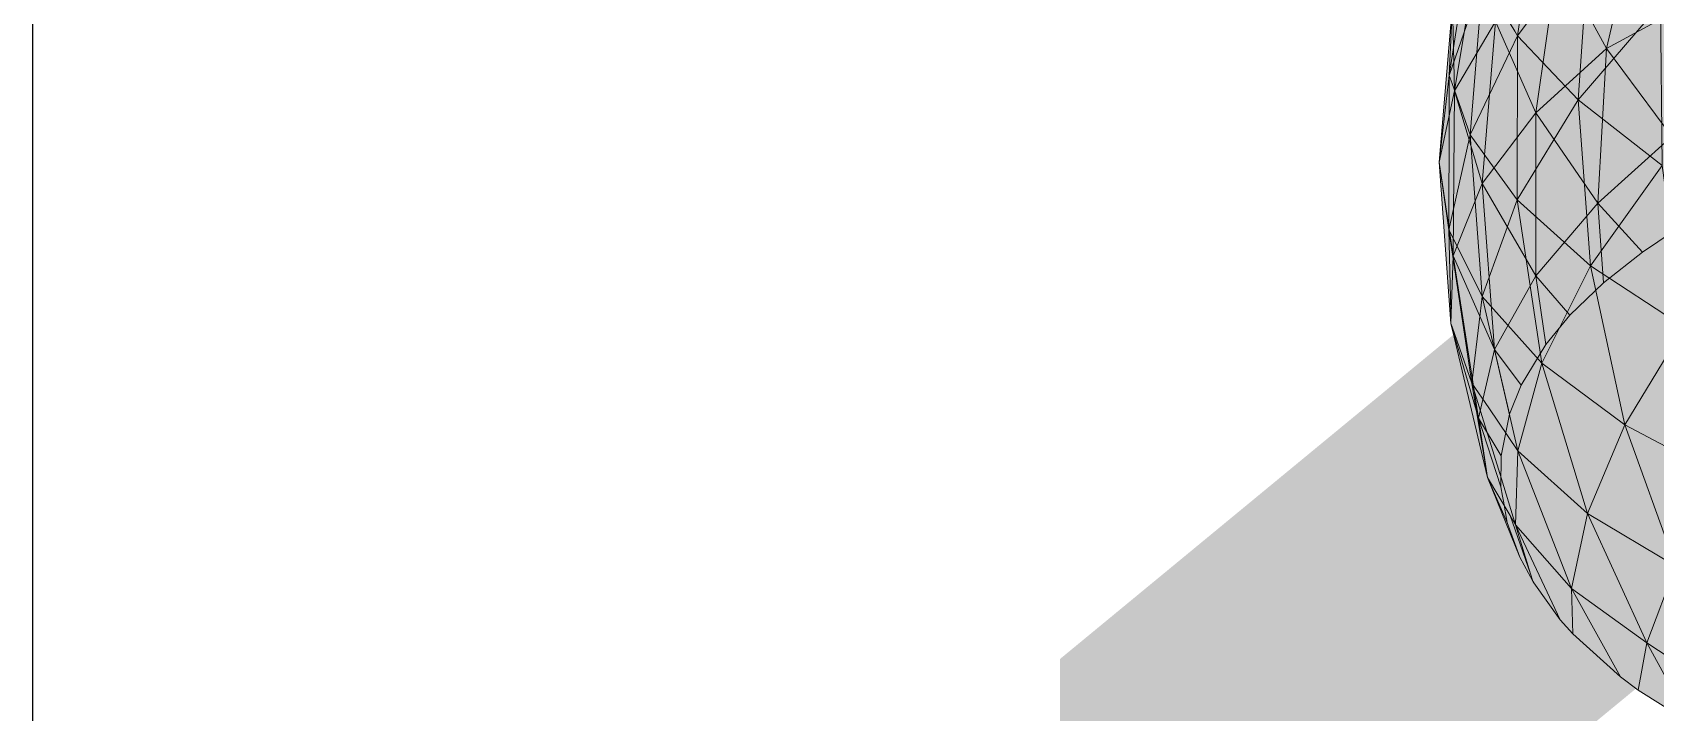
# Paper-space layout '01 Общая пространственная схема' of a CAD drawing. Header units: millimetres. Extents: x 10 to 584, y 10 to 410.
# Drawn here: x 10 to 104.8, y 227.7 to 267.5 of the extents above; entities that cross this region are included whole.
import ezdxf

# ---------------------------------------------------------------- set-up
doc = ezdxf.new("R2010")
doc.units = ezdxf.units.MM
for name, color, linetype, lineweight, true_color in [('P_BEYOND', 7, 'Continuous', 9, 0x9ea9a3), ('P_FILL', 7, 'Continuous', 0, 0xe8e9e2), ('P_FRAME', 7, 'Continuous', 25, 0x203e3b)]:
    doc.layers.add(name, color=color, linetype=linetype, lineweight=lineweight, true_color=true_color)

psp = doc.layouts.new('01 Общая пространственная схема')

# ---------------------------------------------------------------- hatches: boundary and pattern name
at = {"layer": 'P_FILL', "true_color": 0x696054}
psp.add_hatch(color=7, dxfattribs=at).paths.add_polyline_path([(77.121, 292.216), (77.392, 292.743), (116.03, 258.015), (115.759, 257.489), (77.121, 292.216)])
at = {"layer": 'P_FILL', "true_color": 0x595148}
psp.add_hatch(color=7, dxfattribs=at).paths.add_polyline_path([(77.392, 291.805), (77.121, 292.216), (115.759, 257.489), (116.03, 257.078), (77.392, 291.805)])
at = {"layer": 'P_FILL', "true_color": 0xb5b4ab}
psp.add_hatch(color=7, dxfattribs=at).paths.add_polyline_path([(70.047, 230.856), (126.597, 277.479), (128.876, 276.948), (174.457, 266.323), (173.246, 265.324), (127.665, 275.949), (73.538, 231.324), (175.335, 207.596), (229.462, 252.221), (183.881, 262.845), (185.093, 263.845), (230.674, 253.22), (232.953, 252.689), (176.403, 206.066), (174.124, 206.597), (72.326, 230.325), (70.047, 230.856)])
at = {"layer": 'P_FILL', "true_color": 0x94938c}
psp.add_hatch(color=7, dxfattribs=at).paths.add_polyline_path([(128.876, 249.882), (72.326, 203.259), (72.326, 230.325), (128.876, 276.948), (128.876, 249.882)])
at = {"layer": 'P_FILL', "true_color": 0xded7c7}
psp.add_hatch(color=7, dxfattribs=at).paths.add_polyline_path([(96.775, 267.279), (96.619, 267.539), (94.755, 270.645), (98.142, 276.2), (96.995, 268.714), (96.775, 267.279)])
at = {"layer": 'P_FILL', "true_color": 0xe0d9c9}
psp.add_hatch(color=7, dxfattribs=at).paths.add_polyline_path([(96.995, 268.714), (98.142, 276.2), (99.246, 274.896), (100.957, 272.875), (96.775, 267.279), (96.995, 268.714)])
at = {"layer": 'P_FILL', "true_color": 0xb5b0a3}
for points in [[(101.975, 266.527), (99.125, 271.752), (103.985, 275.11), (101.975, 266.527)], [(101.975, 266.527), (103.985, 275.11), (107.451, 269.52), (101.975, 266.527)], [(94.588, 273.1), (93.083, 264.059), (92.978, 269.095), (94.588, 273.1)], [(94.588, 273.1), (95.491, 268.107), (93.083, 264.059), (94.588, 273.1)], [(97.839, 262.77), (95.491, 268.107), (99.125, 271.752), (97.839, 262.77)], [(97.839, 262.77), (99.125, 271.752), (101.975, 266.527), (97.839, 262.77)], [(105.783, 261.381), (101.975, 266.527), (107.451, 269.52), (105.783, 261.381)], [(92.978, 269.095), (93.083, 264.059), (92.188, 259.895), (92.978, 269.095)], [(95.491, 268.107), (94.707, 258.641), (93.083, 264.059), (95.491, 268.107)], [(95.491, 268.107), (97.839, 262.77), (94.707, 258.641), (95.491, 268.107)], [(101.457, 257.486), (97.839, 262.77), (101.975, 266.527), (101.457, 257.486)], [(101.457, 257.486), (101.975, 266.527), (105.783, 261.381), (101.457, 257.486)], [(93.083, 264.059), (93.011, 254.424), (92.188, 259.895), (93.083, 264.059)], [(93.083, 264.059), (94.707, 258.641), (93.011, 254.424), (93.083, 264.059)], [(97.839, 262.77), (97.84, 253.246), (94.707, 258.641), (97.839, 262.77)], [(97.839, 262.77), (101.457, 257.486), (97.84, 253.246), (97.839, 262.77)], [(101.457, 257.486), (105.783, 261.381), (105.872, 255.827), (104.074, 254.631), (101.457, 257.486)], [(92.188, 259.895), (93.011, 254.424), (92.884, 250.451), (92.188, 259.895)], [(94.707, 258.641), (95.422, 248.944), (93.011, 254.424), (94.707, 258.641)], [(94.707, 258.641), (97.84, 253.246), (95.422, 248.944), (94.707, 258.641)], [(99.834, 250.94), (97.84, 253.246), (101.457, 257.486), (101.8, 252.829), (99.834, 250.94)], [(101.457, 257.486), (104.074, 254.631), (101.8, 252.829), (101.457, 257.486)], [(93.011, 254.424), (94.494, 244.925), (92.884, 250.451), (93.011, 254.424)], [(93.011, 254.424), (95.422, 248.944), (94.494, 244.925), (93.011, 254.424)], [(96.992, 246.858), (95.422, 248.944), (97.84, 253.246), (98.436, 249.232), (96.992, 246.858)], [(97.84, 253.246), (99.834, 250.94), (98.436, 249.232), (97.84, 253.246)], [(95.014, 241.467), (93.07, 249.664), (92.884, 250.451), (94.494, 244.925), (94.723, 243.402), (95.014, 241.467)], [(95.816, 242.718), (94.494, 244.925), (95.422, 248.944), (96.311, 245.166), (95.816, 242.718)], [(95.422, 248.944), (96.992, 246.858), (96.311, 245.166), (95.422, 248.944)], [(94.494, 244.925), (95.816, 242.718), (95.798, 240.905), (94.494, 244.925)], [(95.014, 241.467), (94.723, 243.402), (94.494, 244.925), (95.798, 240.905), (95.893, 240.374), (95.947, 240.08), (96.172, 238.835), (95.014, 241.467)], [(95.014, 241.467), (96.172, 238.835), (96.902, 236.8), (95.014, 241.467)]]:
    psp.add_hatch(color=7, dxfattribs=at).paths.add_polyline_path(points)
at = {"layer": 'P_FILL', "true_color": 0xd6d0c0}
psp.add_hatch(color=7, dxfattribs=at).paths.add_polyline_path([(92.978, 269.095), (94.097, 273.473), (92.786, 264.96), (92.978, 269.095)])
at = {"layer": 'P_FILL', "true_color": 0xd9d3c3}
psp.add_hatch(color=7, dxfattribs=at).paths.add_polyline_path([(92.786, 264.96), (94.097, 273.473), (94.502, 271.729), (94.755, 270.645), (93.331, 266.536), (92.786, 264.96)])
at = {"layer": 'P_FILL', "true_color": 0x8bb6be}
for points in [[(96.775, 267.279), (100.957, 272.875), (100.32, 263.535), (96.775, 267.279)], [(100.32, 263.535), (105.127, 269.127), (105.224, 259.685), (100.32, 263.535)]]:
    psp.add_hatch(color=7, dxfattribs=at).paths.add_polyline_path(points)
at = {"layer": 'P_FILL', "true_color": 0x8cb7bf}
psp.add_hatch(color=7, dxfattribs=at).paths.add_polyline_path([(100.957, 272.875), (105.127, 269.127), (100.32, 263.535), (100.957, 272.875)])
at = {"layer": 'P_FILL', "true_color": 0xd8d2c2}
psp.add_hatch(color=7, dxfattribs=at).paths.add_polyline_path([(92.786, 264.96), (93.331, 266.536), (94.755, 270.645), (94.01, 261.484), (92.951, 264.489), (92.786, 264.96)])
at = {"layer": 'P_FILL', "true_color": 0xdbd5c4}
psp.add_hatch(color=7, dxfattribs=at).paths.add_polyline_path([(94.01, 261.484), (94.755, 270.645), (96.619, 267.539), (96.775, 267.279), (96.364, 266.418), (94.01, 261.484)])
at = {"layer": 'P_FILL', "true_color": 0xd3cdbe}
psp.add_hatch(color=7, dxfattribs=at).paths.add_polyline_path([(92.188, 259.895), (92.978, 269.095), (92.786, 264.96), (92.188, 259.895)])
at = {"layer": 'P_FILL', "true_color": 0x88b2ba}
for points in [[(95.162, 259.889), (94.01, 261.484), (96.364, 266.418), (96.775, 267.279), (96.753, 257.687), (95.162, 259.889)], [(96.753, 257.687), (100.32, 263.535), (101.034, 253.839), (96.753, 257.687)], [(101.034, 253.839), (105.224, 259.685), (106.519, 250.24), (101.034, 253.839)]]:
    psp.add_hatch(color=7, dxfattribs=at).paths.add_polyline_path(points)
at = {"layer": 'P_FILL', "true_color": 0x89b4bc}
for points in [[(96.775, 267.279), (100.32, 263.535), (96.753, 257.687), (96.775, 267.279)], [(100.32, 263.535), (105.224, 259.685), (101.034, 253.839), (100.32, 263.535)]]:
    psp.add_hatch(color=7, dxfattribs=at).paths.add_polyline_path(points)
at = {"layer": 'P_FILL', "true_color": 0xd2ccbd}
psp.add_hatch(color=7, dxfattribs=at).paths.add_polyline_path([(92.759, 255.925), (92.543, 257.429), (92.188, 259.895), (92.786, 264.96), (92.779, 262.584), (92.759, 255.925)])
at = {"layer": 'P_FILL', "true_color": 0xd5cfbf}
for points in [[(92.779, 262.584), (92.786, 264.96), (92.951, 264.489), (94.01, 261.484), (92.759, 255.925), (92.779, 262.584)], [(103.045, 244.545), (106.519, 250.24), (108.83, 241.481), (103.045, 244.545)]]:
    psp.add_hatch(color=7, dxfattribs=at).paths.add_polyline_path(points)
at = {"layer": 'P_FILL', "true_color": 0x85adb5}
psp.add_hatch(color=7, dxfattribs=at).paths.add_polyline_path([(94.706, 252.04), (94.526, 252.398), (92.759, 255.925), (94.01, 261.484), (94.587, 253.654), (94.706, 252.04)])
at = {"layer": 'P_FILL', "true_color": 0x86afb7}
for points in [[(94.587, 253.654), (94.01, 261.484), (95.162, 259.889), (96.753, 257.687), (94.706, 252.04), (94.587, 253.654)], [(101.034, 253.839), (106.519, 250.24), (103.045, 244.545), (101.034, 253.839)]]:
    psp.add_hatch(color=7, dxfattribs=at).paths.add_polyline_path(points)
at = {"layer": 'P_FILL', "true_color": 0xcfc9ba}
for points in [[(92.884, 250.451), (92.188, 259.895), (92.543, 257.429), (92.759, 255.925), (92.868, 251.135), (92.884, 250.451)], [(100.857, 239.361), (103.045, 244.545), (106.023, 236.269), (100.857, 239.361)]]:
    psp.add_hatch(color=7, dxfattribs=at).paths.add_polyline_path(points)
at = {"layer": 'P_FILL', "true_color": 0x85aeb6}
for points in [[(94.706, 252.04), (96.753, 257.687), (98.185, 248.145), (94.706, 252.04)], [(98.185, 248.145), (101.034, 253.839), (103.045, 244.545), (98.185, 248.145)]]:
    psp.add_hatch(color=7, dxfattribs=at).paths.add_polyline_path(points)
at = {"layer": 'P_FILL', "true_color": 0x86b0b8}
psp.add_hatch(color=7, dxfattribs=at).paths.add_polyline_path([(96.753, 257.687), (101.034, 253.839), (98.185, 248.145), (96.753, 257.687)])
at = {"layer": 'P_FILL', "true_color": 0xcec8b9}
psp.add_hatch(color=7, dxfattribs=at).paths.add_polyline_path([(92.95, 250.263), (92.884, 250.451), (92.868, 251.135), (92.759, 255.925), (94.111, 246.975), (92.95, 250.263)])
at = {"layer": 'P_FILL', "true_color": 0x82aab2}
psp.add_hatch(color=7, dxfattribs=at).paths.add_polyline_path([(94.111, 246.975), (92.759, 255.925), (94.526, 252.398), (94.706, 252.04), (94.587, 251.03), (94.111, 246.975)])
at = {"layer": 'P_FILL', "true_color": 0x82a9b1}
psp.add_hatch(color=7, dxfattribs=at).paths.add_polyline_path([(96.791, 243.017), (95.088, 245.532), (94.111, 246.975), (94.587, 251.03), (94.706, 252.04), (96.791, 243.017)])
at = {"layer": 'P_FILL', "true_color": 0x83abb3}
for points in [[(94.706, 252.04), (98.185, 248.145), (96.791, 243.017), (94.706, 252.04)], [(98.185, 248.145), (103.045, 244.545), (100.857, 239.361), (98.185, 248.145)]]:
    psp.add_hatch(color=7, dxfattribs=at).paths.add_polyline_path(points)
at = {"layer": 'P_FILL', "true_color": 0xc9c4b5}
for points in [[(93.07, 249.664), (92.884, 250.451), (92.95, 250.263), (94.111, 246.975), (95.014, 241.467), (93.07, 249.664)], [(96.791, 243.017), (99.933, 234.98), (96.659, 238.7), (96.791, 243.017)]]:
    psp.add_hatch(color=7, dxfattribs=at).paths.add_polyline_path(points)
at = {"layer": 'P_FILL', "true_color": 0x82aab1}
psp.add_hatch(color=7, dxfattribs=at).paths.add_polyline_path([(96.791, 243.017), (98.185, 248.145), (100.857, 239.361), (96.791, 243.017)])
at = {"layer": 'P_FILL', "true_color": 0xc9c3b4}
psp.add_hatch(color=7, dxfattribs=at).paths.add_polyline_path([(96.659, 238.7), (96.338, 239.24), (95.014, 241.467), (94.111, 246.975), (95.832, 241.386), (96.659, 238.7)])
at = {"layer": 'P_FILL', "true_color": 0xcbc5b7}
psp.add_hatch(color=7, dxfattribs=at).paths.add_polyline_path([(95.832, 241.386), (94.111, 246.975), (95.088, 245.532), (96.791, 243.017), (96.659, 238.7), (95.832, 241.386)])
at = {"layer": 'P_FILL', "true_color": 0xd1cbbc}
psp.add_hatch(color=7, dxfattribs=at).paths.add_polyline_path([(103.045, 244.545), (108.83, 241.481), (106.023, 236.269), (103.045, 244.545)])
at = {"layer": 'P_FILL', "true_color": 0xccc6b7}
for points in [[(96.791, 243.017), (100.857, 239.361), (99.933, 234.98), (96.791, 243.017)], [(100.857, 239.361), (106.023, 236.269), (104.337, 231.799), (100.857, 239.361)]]:
    psp.add_hatch(color=7, dxfattribs=at).paths.add_polyline_path(points)
at = {"layer": 'P_FILL', "true_color": 0xc4bfb0}
for points in [[(96.902, 236.8), (95.014, 241.467), (96.338, 239.24), (97.533, 235.822), (97.659, 235.407), (96.902, 236.8)], [(97.533, 235.822), (96.338, 239.24), (96.659, 238.7), (97.533, 235.822)]]:
    psp.add_hatch(color=7, dxfattribs=at).paths.add_polyline_path(points)
at = {"layer": 'P_FILL', "true_color": 0xcac4b5}
psp.add_hatch(color=7, dxfattribs=at).paths.add_polyline_path([(99.933, 234.98), (100.857, 239.361), (104.337, 231.799), (99.933, 234.98)])
at = {"layer": 'P_FILL', "true_color": 0xc3beb0}
psp.add_hatch(color=7, dxfattribs=at).paths.add_polyline_path([(97.727, 235.311), (97.659, 235.407), (97.533, 235.822), (96.659, 238.7), (99.259, 233.144), (97.727, 235.311)])
at = {"layer": 'P_FILL', "true_color": 0xc6c0b2}
psp.add_hatch(color=7, dxfattribs=at).paths.add_polyline_path([(99.933, 234.98), (100.008, 232.314), (99.259, 233.144), (96.659, 238.7), (99.933, 234.98)])
at = {"layer": 'P_FILL', "true_color": 0xc9c3b5}
psp.add_hatch(color=7, dxfattribs=at).paths.add_polyline_path([(106.023, 236.269), (109.727, 228.243), (104.337, 231.799), (106.023, 236.269)])
at = {"layer": 'P_FILL', "true_color": 0xc4beb0}
for points in [[(100.008, 232.314), (99.933, 234.98), (102.797, 229.808), (100.008, 232.314)], [(103.828, 229.038), (104.337, 231.799), (106.909, 227.093), (103.828, 229.038)]]:
    psp.add_hatch(color=7, dxfattribs=at).paths.add_polyline_path(points)
at = {"layer": 'P_FILL', "true_color": 0xc6c1b2}
psp.add_hatch(color=7, dxfattribs=at).paths.add_polyline_path([(99.933, 234.98), (104.337, 231.799), (103.828, 229.038), (102.797, 229.808), (99.933, 234.98)])
at = {"layer": 'P_FILL', "true_color": 0xc5bfb1}
psp.add_hatch(color=7, dxfattribs=at).paths.add_polyline_path([(104.337, 231.799), (109.727, 228.243), (108.948, 225.973), (106.909, 227.093), (104.337, 231.799)])
at = {"layer": 'P_FILL', "true_color": 0xa8a79f}
psp.add_hatch(color=7, dxfattribs=at).paths.add_polyline_path([(174.124, 179.531), (72.326, 203.259), (70.047, 203.79), (70.047, 230.856), (72.326, 230.325), (174.124, 206.597), (176.403, 206.066), (176.403, 179), (174.124, 179.531)])

# ---------------------------------------------------------------- linework, layer by layer
at = {"layer": 'P_BEYOND'}
for points in [[(96.775, 267.279), (96.619, 267.539), (94.755, 270.645), (98.142, 276.2), (96.995, 268.714), (96.775, 267.279)], [(96.995, 268.714), (98.142, 276.2), (99.246, 274.896), (100.957, 272.875), (96.775, 267.279), (96.995, 268.714)], [(101.975, 266.527), (99.125, 271.752), (103.985, 275.11), (101.975, 266.527)], [(101.975, 266.527), (103.985, 275.11), (107.451, 269.52), (101.975, 266.527)], [(92.978, 269.095), (94.097, 273.473), (92.786, 264.96), (92.978, 269.095)], [(92.786, 264.96), (94.097, 273.473), (94.502, 271.729), (94.755, 270.645), (93.331, 266.536), (92.786, 264.96)], [(94.588, 273.1), (93.083, 264.059), (92.978, 269.095), (94.588, 273.1)], [(94.588, 273.1), (95.491, 268.107), (93.083, 264.059), (94.588, 273.1)], [(96.775, 267.279), (100.957, 272.875), (100.32, 263.535), (96.775, 267.279)], [(100.957, 272.875), (105.127, 269.127), (100.32, 263.535), (100.957, 272.875)], [(97.839, 262.77), (95.491, 268.107), (99.125, 271.752), (97.839, 262.77)], [(97.839, 262.77), (99.125, 271.752), (101.975, 266.527), (97.839, 262.77)], [(92.786, 264.96), (93.331, 266.536), (94.755, 270.645), (94.01, 261.484), (92.951, 264.489), (92.786, 264.96)], [(94.01, 261.484), (94.755, 270.645), (96.619, 267.539), (96.775, 267.279), (96.364, 266.418), (94.01, 261.484)], [(105.783, 261.381), (101.975, 266.527), (107.451, 269.52), (105.783, 261.381)], [(92.978, 269.095), (93.083, 264.059), (92.188, 259.895), (92.978, 269.095)], [(92.188, 259.895), (92.978, 269.095), (92.786, 264.96), (92.188, 259.895)], [(100.32, 263.535), (105.127, 269.127), (105.224, 259.685), (100.32, 263.535)], [(95.491, 268.107), (94.707, 258.641), (93.083, 264.059), (95.491, 268.107)], [(95.491, 268.107), (97.839, 262.77), (94.707, 258.641), (95.491, 268.107)], [(95.162, 259.889), (94.01, 261.484), (96.364, 266.418), (96.775, 267.279), (96.753, 257.687), (95.162, 259.889)], [(96.775, 267.279), (100.32, 263.535), (96.753, 257.687), (96.775, 267.279)], [(101.457, 257.486), (97.839, 262.77), (101.975, 266.527), (101.457, 257.486)], [(101.457, 257.486), (101.975, 266.527), (105.783, 261.381), (101.457, 257.486)], [(92.759, 255.925), (92.543, 257.429), (92.188, 259.895), (92.786, 264.96), (92.779, 262.584), (92.759, 255.925)], [(92.779, 262.584), (92.786, 264.96), (92.951, 264.489), (94.01, 261.484), (92.759, 255.925), (92.779, 262.584)], [(93.083, 264.059), (93.011, 254.424), (92.188, 259.895), (93.083, 264.059)], [(93.083, 264.059), (94.707, 258.641), (93.011, 254.424), (93.083, 264.059)], [(97.839, 262.77), (97.84, 253.246), (94.707, 258.641), (97.839, 262.77)], [(96.753, 257.687), (100.32, 263.535), (101.034, 253.839), (96.753, 257.687)], [(97.839, 262.77), (101.457, 257.486), (97.84, 253.246), (97.839, 262.77)], [(100.32, 263.535), (105.224, 259.685), (101.034, 253.839), (100.32, 263.535)], [(94.706, 252.04), (94.526, 252.398), (92.759, 255.925), (94.01, 261.484), (94.587, 253.654), (94.706, 252.04)], [(94.587, 253.654), (94.01, 261.484), (95.162, 259.889), (96.753, 257.687), (94.706, 252.04), (94.587, 253.654)], [(101.457, 257.486), (105.783, 261.381), (105.872, 255.827), (104.074, 254.631), (101.457, 257.486)], [(92.188, 259.895), (93.011, 254.424), (92.884, 250.451), (92.188, 259.895)], [(92.884, 250.451), (92.188, 259.895), (92.543, 257.429), (92.759, 255.925), (92.868, 251.135), (92.884, 250.451)], [(101.034, 253.839), (105.224, 259.685), (106.519, 250.24), (101.034, 253.839)], [(94.707, 258.641), (95.422, 248.944), (93.011, 254.424), (94.707, 258.641)], [(94.707, 258.641), (97.84, 253.246), (95.422, 248.944), (94.707, 258.641)], [(94.706, 252.04), (96.753, 257.687), (98.185, 248.145), (94.706, 252.04)], [(96.753, 257.687), (101.034, 253.839), (98.185, 248.145), (96.753, 257.687)], [(99.834, 250.94), (97.84, 253.246), (101.457, 257.486), (101.8, 252.829), (99.834, 250.94)], [(101.457, 257.486), (104.074, 254.631), (101.8, 252.829), (101.457, 257.486)], [(92.95, 250.263), (92.884, 250.451), (92.868, 251.135), (92.759, 255.925), (94.111, 246.975), (92.95, 250.263)], [(94.111, 246.975), (92.759, 255.925), (94.526, 252.398), (94.706, 252.04), (94.587, 251.03), (94.111, 246.975)], [(93.011, 254.424), (94.494, 244.925), (92.884, 250.451), (93.011, 254.424)], [(93.011, 254.424), (95.422, 248.944), (94.494, 244.925), (93.011, 254.424)], [(96.992, 246.858), (95.422, 248.944), (97.84, 253.246), (98.436, 249.232), (96.992, 246.858)], [(97.84, 253.246), (99.834, 250.94), (98.436, 249.232), (97.84, 253.246)], [(98.185, 248.145), (101.034, 253.839), (103.045, 244.545), (98.185, 248.145)], [(101.034, 253.839), (106.519, 250.24), (103.045, 244.545), (101.034, 253.839)], [(96.791, 243.017), (95.088, 245.532), (94.111, 246.975), (94.587, 251.03), (94.706, 252.04), (96.791, 243.017)], [(94.706, 252.04), (98.185, 248.145), (96.791, 243.017), (94.706, 252.04)], [(95.014, 241.467), (93.07, 249.664), (92.884, 250.451), (94.494, 244.925), (94.723, 243.402), (95.014, 241.467)], [(93.07, 249.664), (92.884, 250.451), (92.95, 250.263), (94.111, 246.975), (95.014, 241.467), (93.07, 249.664)], [(103.045, 244.545), (106.519, 250.24), (108.83, 241.481), (103.045, 244.545)], [(95.816, 242.718), (94.494, 244.925), (95.422, 248.944), (96.311, 245.166), (95.816, 242.718)], [(95.422, 248.944), (96.992, 246.858), (96.311, 245.166), (95.422, 248.944)], [(96.791, 243.017), (98.185, 248.145), (100.857, 239.361), (96.791, 243.017)], [(98.185, 248.145), (103.045, 244.545), (100.857, 239.361), (98.185, 248.145)], [(96.659, 238.7), (96.338, 239.24), (95.014, 241.467), (94.111, 246.975), (95.832, 241.386), (96.659, 238.7)], [(95.832, 241.386), (94.111, 246.975), (95.088, 245.532), (96.791, 243.017), (96.659, 238.7), (95.832, 241.386)], [(94.494, 244.925), (95.816, 242.718), (95.798, 240.905), (94.494, 244.925)], [(95.014, 241.467), (94.723, 243.402), (94.494, 244.925), (95.798, 240.905), (95.893, 240.374), (95.947, 240.08), (96.172, 238.835), (95.014, 241.467)], [(100.857, 239.361), (103.045, 244.545), (106.023, 236.269), (100.857, 239.361)], [(103.045, 244.545), (108.83, 241.481), (106.023, 236.269), (103.045, 244.545)], [(96.791, 243.017), (99.933, 234.98), (96.659, 238.7), (96.791, 243.017)], [(96.791, 243.017), (100.857, 239.361), (99.933, 234.98), (96.791, 243.017)], [(95.014, 241.467), (96.172, 238.835), (96.902, 236.8), (95.014, 241.467)], [(96.902, 236.8), (95.014, 241.467), (96.338, 239.24), (97.533, 235.822), (97.659, 235.407), (96.902, 236.8)], [(97.533, 235.822), (96.338, 239.24), (96.659, 238.7), (97.533, 235.822)], [(99.933, 234.98), (100.857, 239.361), (104.337, 231.799), (99.933, 234.98)], [(100.857, 239.361), (106.023, 236.269), (104.337, 231.799), (100.857, 239.361)], [(97.727, 235.311), (97.659, 235.407), (97.533, 235.822), (96.659, 238.7), (99.259, 233.144), (97.727, 235.311)], [(99.933, 234.98), (100.008, 232.314), (99.259, 233.144), (96.659, 238.7), (99.933, 234.98)], [(106.023, 236.269), (109.727, 228.243), (104.337, 231.799), (106.023, 236.269)], [(100.008, 232.314), (99.933, 234.98), (102.797, 229.808), (100.008, 232.314)], [(99.933, 234.98), (104.337, 231.799), (103.828, 229.038), (102.797, 229.808), (99.933, 234.98)], [(103.828, 229.038), (104.337, 231.799), (106.909, 227.093), (103.828, 229.038)], [(104.337, 231.799), (109.727, 228.243), (108.948, 225.973), (106.909, 227.093), (104.337, 231.799)]]:
    psp.add_lwpolyline(points, dxfattribs=at)
at = {"layer": 'P_FRAME'}
psp.add_lwpolyline([(584, 10), (584, 410), (10, 410), (10, 10), (584, 10)], dxfattribs=at)

doc.saveas('drawing.dxf')
